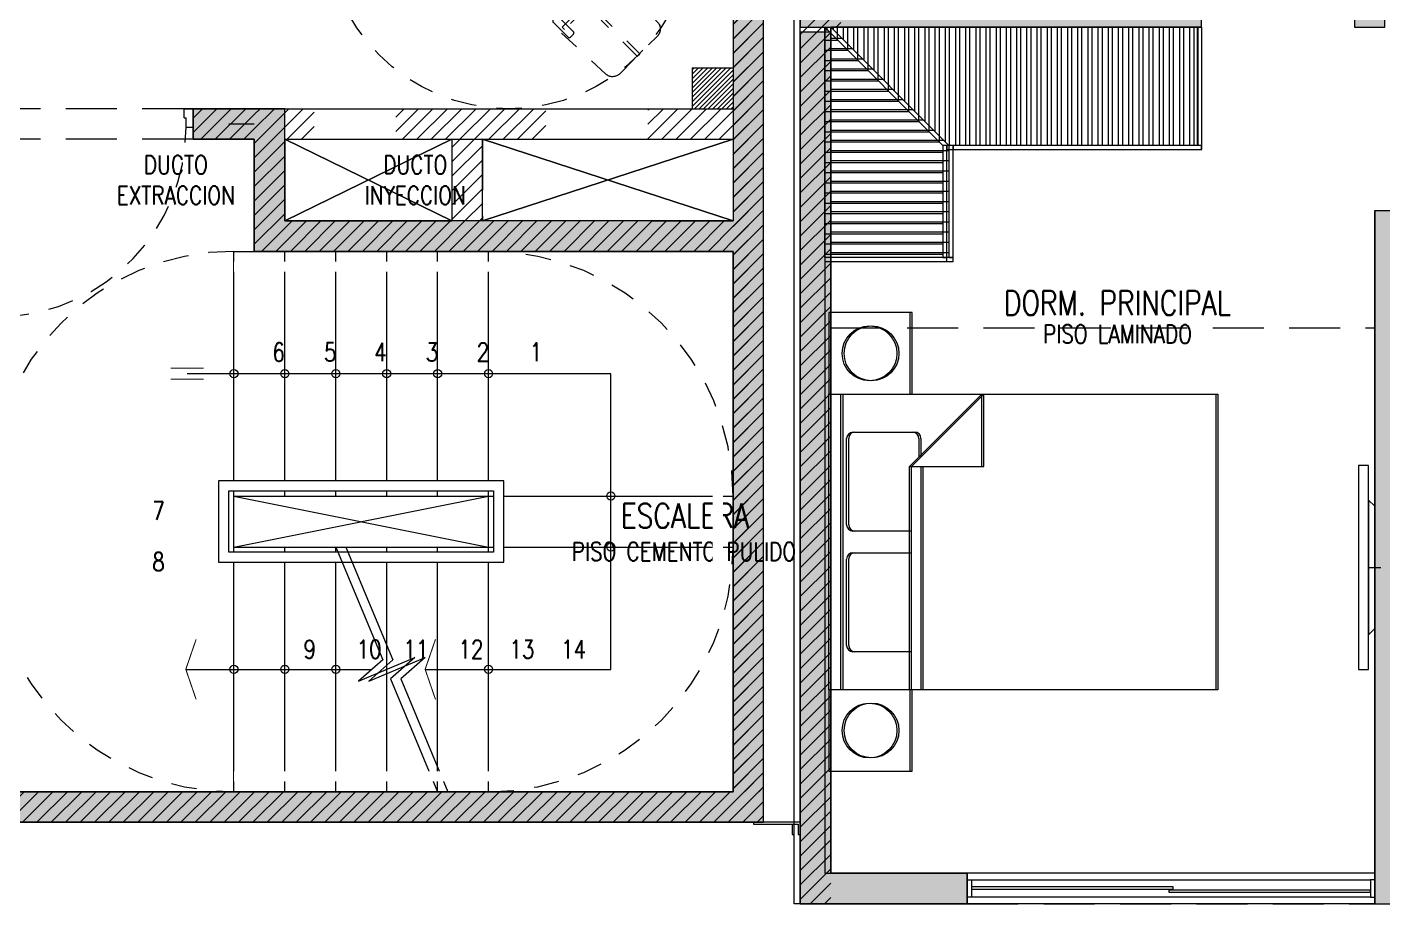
# Model space of a CAD drawing. Header units: millimetres. Extents: x 3765 to 3833, y 1327 to 1657.
# Drawn here: x 3791.71 to 3798.36, y 1407.21 to 1411.51 of the extents above; entities that cross this region are included whole.
import ezdxf
from ezdxf.enums import TextEntityAlignment as Align

# ---------------------------------------------------------------- set-up
doc = ezdxf.new("R2010")
doc.units = ezdxf.units.MM
doc.set_wipeout_variables(frame=1)
for name, pattern in [('HIDDEN', [0.375, 0.25, -0.125]), ('HIDDEN2', [0.1875, 0.125, -0.0625]), ('X-REF_DP_Arquitectura$0$HIDDEN', [0.375, 0.25, -0.125])]:
    doc.linetypes.add(name, pattern=pattern)
doc.layers.get('0').update_dxf_attribs({"color": 251, "lineweight": 9})
for name, color, linetype, lineweight in [('A-BARANDAS', 251, 'Continuous', 13), ('A-HATCH', 251, 'Continuous', 13), ('A-LINEAS', 251, 'Continuous', 13), ('A-MOBILIARIO', 251, 'Continuous', 13), ('A-MURO BAJO', 251, 'Continuous', 13), ('A-MUROS', 251, 'Continuous', 13), ('A-PROYECCIONES', 251, 'HIDDEN2', 13), ('A-TEXTO-ACABADO PISO', 251, 'Continuous', 13), ('A-TEXTO-AMBIENTE', 251, 'Continuous', 13), ('A_20_Estructuras', 251, 'Continuous', 13), ('A_50_TextoAmbiente', 251, 'Continuous', 13), ('A_50_TextoIndicaciones', 251, 'Continuous', 13), ('A_50_Vigas', 251, 'X-REF_DP_Arquitectura$0$HIDDEN', 13), ('A_60_HatchEstructuras', 251, 'Continuous', 13), ('DLP_MOBILIARIO FIJO', 251, 'Continuous', 13), ('MURO CF 120', 251, 'Continuous', 13), ('MURO CF 60', 251, 'Continuous', 13)]:
    doc.layers.add(name, color=color, linetype=linetype, lineweight=lineweight)
doc.styles.add('ROMANS', font='romans.shx', dxfattribs={"width": 0.8})
pattern_1 = [(45, (131.3, -47.8), (-0.035355339, 0.035355339), [])]
pattern_2 = [(45, (-21.67, -43.67528), (-0.03535534, 0.03535534), [])]

# ---------------------------------------------------------------- blocks, each defined once
blk = doc.blocks.new('EF-P112')
at = {"layer": 'A_60_HatchEstructuras'}
h = blk.add_hatch(color=256, dxfattribs=at)
h.dxf.hatch_style = 1
h.paths.add_polyline_path([(-19.25, -4.775), (-21.445, -4.775), (-21.445, -4.925), (-21.1, -4.925), (-21.1, -6.325), (-11.7, -6.325), (-11.7, -6.175), (-15.25, -6.175), (-15.25, -4.775), (-15.45, -4.775), (-15.45, -6.175), (-18.35, -6.175), (-18.35, -4.775), (-18.5, -4.775), (-18.5, -6.175), (-20.9, -6.175), (-20.9, -4.925), (-19.25, -4.925)])
h.paths.add_polyline_path([(-21.47, -7.675), (-18.95, -7.675), (-18.95, -9.075), (-18.8, -9.075), (-18.8, -7.675), (-15.45, -7.675), (-15.45, -9.075), (-15.25, -9.075), (-15.25, -7.675), (-11.7, -7.675), (-11.7, -7.525), (-21.67, -7.525), (-21.67, -9.075), (-19.7, -9.075), (-19.7, -8.925), (-21.47, -8.925)])
h = blk.add_hatch(color=256, dxfattribs=at)
h.dxf.hatch_style = 1
h.paths.add_polyline_path([(-25.65, -9.1), (-25.8, -9.1), (-25.8, -13.225), (-26.5, -13.225), (-26.5, -13.375), (-25.65, -13.375), (-25.65, -12.975), (-21.85, -12.975), (-21.85, -7.525), (-24.65, -7.525), (-24.65, -7.675), (-22, -7.675), (-22, -10.025), (-24.2, -10.025), (-24.2, -9.475), (-24.65, -9.475), (-24.65, -9.625), (-24.35, -9.625), (-24.35, -10.175), (-22, -10.175), (-22, -12.825), (-25.65, -12.825)])
h.paths.add_polyline_path([(-21.52, -9.1), (-21.67, -9.1), (-21.67, -13.375), (-20.85, -13.375), (-20.85, -13.225), (-21.52, -13.225)])
h = blk.add_hatch(color=256, dxfattribs=at)
h.dxf.hatch_style = 1
h.paths.add_polyline_path([(-17.1, -9.975), (-18.85, -9.975), (-18.85, -13.375), (-17.5, -13.375), (-17.5, -13.225), (-18.7, -13.225), (-18.7, -10.125), (-17.1, -10.125)])
h.paths.add_polyline_path([(-16.15, -9.975), (-16.3, -9.975), (-16.3, -13.375), (-16.15, -13.375)])
h.paths.add_polyline_path([(-13.6, -9.975), (-15.35, -9.975), (-15.35, -10.125), (-13.75, -10.125), (-13.75, -13.225), (-14.95, -13.225), (-14.95, -13.375), (-13.6, -13.375)])
for points in [[(-24.2, -10.025), (-23.38, -9.625)], [(-23.38, -10.025), (-24.2, -9.625)], [(-23.23, -10.025), (-22, -9.625)], [(-22, -10.025), (-23.23, -9.625)]]:
    blk.add_lwpolyline(points)
at = {"layer": 'A_20_Estructuras'}
for points in [[(-25.65, -9.1), (-25.8, -9.1), (-25.8, -13.225), (-26.5, -13.225), (-26.5, -13.375), (-25.65, -13.375), (-25.65, -12.975), (-21.85, -12.975), (-21.85, -7.525), (-24.65, -7.525), (-24.65, -7.675), (-22, -7.675), (-22, -10.025), (-24.2, -10.025), (-24.2, -9.475), (-24.65, -9.475), (-24.65, -9.625), (-24.35, -9.625), (-24.35, -10.175), (-22, -10.175), (-22, -12.825), (-25.65, -12.825)], [(-21.47, -7.675), (-18.95, -7.675), (-18.95, -9.075), (-18.8, -9.075), (-18.8, -7.675), (-15.45, -7.675), (-15.45, -9.075), (-15.25, -9.075), (-15.25, -7.675), (-11.7, -7.675), (-11.7, -7.525), (-21.67, -7.525), (-21.67, -9.075), (-19.7, -9.075), (-19.7, -8.925), (-21.47, -8.925)], [(-21.52, -9.1), (-21.67, -9.1), (-21.67, -13.375), (-20.85, -13.375), (-20.85, -13.225), (-21.52, -13.225)], [(-17.1, -9.975), (-18.85, -9.975), (-18.85, -13.375), (-17.5, -13.375), (-17.5, -13.225), (-18.7, -13.225), (-18.7, -10.125), (-17.1, -10.125)]]:
    blk.add_lwpolyline(points, close=True, dxfattribs=at)
at = {"layer": 'A_20_Estructuras', "linetype": 'HIDDEN', "ltscale": 0.5, "elevation": 0}
blk.add_lwpolyline([(-24.35, -9.55), (-24.55, -9.55)], dxfattribs=at)
at = {"layer": 'A_50_Vigas'}
for p, q in [((-24.65, -9.475), (-25.65, -9.475)), ((-24.2, -9.475), (-22, -9.475)), ((-24.65, -9.625), (-25.65, -9.625)), ((-24.2, -9.625), (-22, -9.625)), ((-23.38, -9.625, 0), (-23.38, -10.025)), ((-23.23, -9.625, 0), (-23.23, -10.025)), ((-20.85, -13.375), (-18.85, -13.375))]:
    blk.add_line(p, q, dxfattribs=at)
at = {"layer": 'A_50_Vigas', "elevation": 0}
blk.add_lwpolyline([(-24.45, -12.825), (-24.45, -10.175), (-24.35, -10.175)], dxfattribs=at)
at = {"layer": 'A_50_Vigas'}
blk.add_lwpolyline([(-21.52, -10.5501), (-18.85, -10.5501)], dxfattribs=at)
blk = doc.blocks.new('Camilla')
at = {"linetype": 'HIDDEN2', "extrusion": (-2e-16, 0, -1)}
for p, q in [((-1564, 160.9, 0), (-51.5, 222.9, 0)), ((-377.9, 178.5, 0), (-377.9, 163.3, 0)), ((-279.6, 188, 0), (-368.4, 188, 0)), ((-270.1, 163.3, 0), (-270.1, 178.5, 0)), ((-1340.9, 154.5, 0), (-1340.9, 139.2, 0)), ((-1242.5, 163.9, 0), (-1331.4, 163.9, 0)), ((-1331.4, 129.7, 0), (-1242.5, 129.7, 0)), ((-1298.5, 153.8, 0), (-1284.6, 153.8, 0)), ((-1298.5, 153.8, 0), (-1298.5, -151.2, 0)), ((-1284.6, -151.2, 0), (-1284.6, 153.8, 0)), ((-1233.1, 139.2, 0), (-1233.1, 154.5, 0)), ((-368.4, 153.8, 0), (-279.6, 153.8, 0)), ((-289, 7.2, 0), (-0.3, 173.9, 0)), ((7.1, 161.1, 0), (-281.7, -5.6, 0)), ((-0.3, 173.9, 0), (7.1, 161.1, 0)), ((0, 173.4, 0), (0, -173.4, 0)), ((-1606.8, -7.7, 0), (-1606.8, 7, 0)), ((-276.5, 7, 0), (-1606.8, 7, 0)), ((-281.7, -5.6, 0), (-289, 7.2, 0)), ((-281.7, 4.9, 0), (-289, -7.8, 0)), ((6.8, -161.6, 0), (-281.7, 4.9, 0)), ((-276.5, -7.7, 0), (-276.5, 7, 0)), ((-1606.8, -7.7, 0), (-276.5, -7.7, 0)), ((-289, -7.8, 0), (-0.5, -174.4, 0)), ((-51.5, -222.9, 0), (-1564, -160.9, 0)), ((-1340.9, -139.2, 0), (-1340.9, -154.5, 0)), ((-1242.5, -129.7, 0), (-1331.4, -129.7, 0)), ((-1331.4, -163.9, 0), (-1242.5, -163.9, 0)), ((-1298.5, -151.2, 0), (-1284.6, -151.2, 0)), ((-1233.1, -154.5, 0), (-1233.1, -139.2, 0)), ((-377.9, -163.3, 0), (-377.9, -178.5, 0)), ((-279.6, -153.8, 0), (-368.4, -153.8, 0)), ((-270.1, -178.5, 0), (-270.1, -163.3, 0)), ((-0.5, -174.4, 0), (6.8, -161.6, 0)), ((-368.4, -188, 0), (-279.6, -188, 0))]:
    blk.add_line(p, q, dxfattribs=at)
at = {"linetype": 'HIDDEN2'}
for p, q in [((-317.1, 173.8, 0), (-331, 173.8, 0)), ((-331, 173.8, 0), (-331, -164.4, 0)), ((-317.1, -164.4, 0), (-317.1, 173.8, 0)), ((-1606.8, -116.3, 0), (-1606.8, 116.3, 0)), ((-331, -164.4, 0), (-317.1, -164.4, 0))]:
    blk.add_line(p, q, dxfattribs=at)
at = {"linetype": 'HIDDEN2', "extrusion": (-2e-16, 0, -1)}
blk.add_circle((54, 0), 21.7, dxfattribs=at)
for centre, radius, start, end in [((368.4, 178.5), 9.49, 360, 90), ((279.6, 178.5), 9.49, 90, 180), ((49.5, 173.4), 49.5, 87.65317, 180), ((1331.4, 154.5), 9.49, 360, 90), ((1331.4, 139.2), 9.49, 270, 360), ((1242.5, 154.5), 9.49, 90, 180), ((1242.5, 139.2), 9.49, 180, 270), ((368.4, 163.3), 9.49, 270, 360), ((279.6, 163.3), 9.49, 180, 270), ((1331.4, -139.2), 9.49, 360, 90), ((1331.4, -154.5), 9.49, 270, 360), ((1242.5, -139.2), 9.49, 90, 180), ((1242.5, -154.5), 9.49, 180, 270), ((368.4, -163.3), 9.49, 360, 90), ((279.6, -163.3), 9.49, 90, 180), ((49.5, -173.4), 49.5, 180, 272.34683), ((368.4, -178.5), 9.49, 270, 360), ((279.6, -178.5), 9.49, 180, 270)]:
    blk.add_arc(centre, radius, start, end, dxfattribs=at)
at = {"linetype": 'HIDDEN2'}
for centre, start, end in [((-1562.2, 116.3, 0), 92.34687, 180), ((-1562.2, -116.3), 180, 267.65313)]:
    blk.add_arc(centre, 44.6, start, end, dxfattribs=at)
blk = doc.blocks.new('GiroCamilla')
at = {"linetype": 'HIDDEN2'}
blk.add_circle((0.1752, -0.9), 0.9, dxfattribs=at)
at = {"xscale": -0.0011202185792382, "yscale": 0.0011202185792382, "zscale": 0.0011202185792382, "rotation": 135.0000020922949}
blk.add_blockref('Camilla', (0.8116, -1.5364), dxfattribs=at)
blk = doc.blocks.new('TC_P10')
at = {"rotation": 180}
blk.add_blockref('GiroCamilla', (25.7752, 1.575, 0), dxfattribs=at)
blk = doc.blocks.new('TEXTO AMBIENTES P10')
at = {"layer": 'A-TEXTO-ACABADO PISO', "char_height": 0.09, "attachment_point": 2, "rotation": 359.99998, "style": 'ROMANS'}
for s, insert in [('PISO LAMINADO', (27.2371, -10.5358)), ('PISO CEMENTO PULIDO', (25.1088, -11.6026))]:
    blk.add_mtext_dynamic_manual_height_columns(s, width=1.20225, gutter_width=12.5, heights=[0], dxfattribs=dict(at, insert=insert))
at = {"layer": 'A-TEXTO-AMBIENTE', "style": 'ROMANS', "width": 0.8}
for s, p in [('DORM. PRINCIPAL', (27.2373, -10.4879, 0)), ('ESCALERA', (25.1137, -11.5316, 0))]:
    blk.add_text(s, height=0.12, dxfattribs=at).set_placement(p, align=Align.CENTER)
blk = doc.blocks.new('TEXTO NOTAS P10')
at = {"layer": 'A_50_TextoIndicaciones', "style": 'ROMANS', "width": 0.8}
for s, p in [('6', (23.0884, -10.714)), ('5', (23.3418, -10.714)), ('4', (23.5884, -10.714)), ('3', (23.8418, -10.714)), ('2', (24.0918, -10.714)), ('1', (24.3521, -10.714)), ('7', (22.4989, -11.4918)), ('8', (22.4989, -11.7418))]:
    blk.add_text(s, height=0.09, dxfattribs=at).set_placement(p)
for s, p in [('9', (23.3032, -12.1713)), ('10', (23.6252, -12.1713)), ('11', (23.8546, -12.1713)), ('12', (24.1252, -12.1713)), ('13', (24.3752, -12.1713)), ('14', (24.6286, -12.1713))]:
    blk.add_text(s, height=0.09, rotation=360, dxfattribs=at).set_placement(p, align=Align.RIGHT)
blk = doc.blocks.new('TEXTO DUCTOS PT')
at = {"layer": 'A_50_TextoIndicaciones', "char_height": 0.09, "width": 0.4157, "attachment_point": 5, "style": 'ROMANS'}
for s, insert in [('\\pxsm1,qc,t16;DUCTO EXTRACCION', (22.615, -9.825, 0)), ('\\pxsm1,qc,t16;DUCTO INYECCION', (23.79, -9.825, 0))]:
    blk.add_mtext(s, dxfattribs=dict(at, insert=insert))
blk = doc.blocks.new('CAMA 2PLAZAS C_VELADOR')
for p, q in [((-1.8499, 0), (-0.3999, 0)), ((-1.8499, -0.06), (-1.8499, 0)), ((-0.3999, 0), (-0.3999, -0.06))]:
    blk.add_line(p, q)
at = {"linetype": 'Continuous'}
for p, q in [((-1.8499, -0.06), (-0.3999, -0.06)), ((-1.8499, -1.9), (-1.8499, -0.06)), ((-0.3999, -0.06), (-0.3999, -1.9)), ((-1.6633, -0.3958), (-1.6633, -0.1184)), ((-1.6327, -0.0878), (-1.2086, -0.0878)), ((-1.1779, -0.1184), (-1.1779, -0.3958)), ((-1.0719, -0.3958), (-1.0719, -0.1184)), ((-1.0413, -0.0878), (-0.6172, -0.0878)), ((-0.5866, -0.1184), (-0.5866, -0.4118)), ((-1.8499, -0.396), (-0.7546, -0.396)), ((-0.3999, -0.7507), (-0.7546, -0.396)), ((-0.7546, -0.396), (-0.7546, -0.7507)), ((-0.7546, -0.452), (-1.8499, -0.452)), ((-0.6172, -0.4424), (-0.7082, -0.4424)), ((-0.7546, -0.7507), (-0.3999, -0.7507)), ((-0.3999, -1.9), (-1.8499, -1.9))]:
    blk.add_line(p, q, dxfattribs=at)
for points in [[(-2.2499, -0.4), (-1.8499, -0.4), (-1.8499, 0), (-2.2499, 0)], [(-0.4, -0.4), (0, -0.4), (0, 0), (-0.4, 0)]]:
    blk.add_lwpolyline(points, close=True)
for centre in [(-2.0499, -0.2), (-0.2, -0.2)]:
    blk.add_circle(centre, 0.1344)
for centre, start, end in [((-1.6327, -0.1184), 90, 180), ((-1.2086, -0.1184), 0, 90), ((-1.0413, -0.1184), 90, 180), ((-0.6172, -0.1184), 0, 90), ((-0.6172, -0.4118), 270, 0)]:
    blk.add_arc(centre, 0.0306, start, end, dxfattribs=at)
blk = doc.blocks.new('pisos superiores')
at = {"layer": 'DLP_MOBILIARIO FIJO'}
h = blk.add_hatch(dxfattribs=at)
h.set_pattern_fill('_USER', color=8, scale=0.05, angle=180, pattern_type=0)
h.set_pattern_definition([(180, (-9816.085674, -3204.041923), (-6e-18, -0.05), [])])
h.paths.add_polyline_path([(0.23, -9.73), (0.23, -8.6), (0.81, -9.18), (0.81, -9.73)])
h = blk.add_hatch(dxfattribs=at)
h.set_pattern_fill('_USER', color=8, scale=0.05, angle=270, pattern_type=0)
h.set_pattern_definition([(270, (-7201.78495, -2445.563886), (0.05, -9e-18), [])])
h.paths.add_polyline_path([(0.23, -8.6), (2.0314, -8.6), (2.0314, -9.18), (0.81, -9.18)])
at = {"color": 3}
blk.add_lwpolyline([(0.07, -12.51), (0.07, -12.56), (0.08, -12.56), (0.08, -12.5), (-0.15, -12.5), (-0.15, -12.51)], close=True, dxfattribs=at)
at = {"layer": 'A-MUROS'}
blk.add_lwpolyline([(2.05, -8.6), (0.23, -8.6), (0.23, -12.75), (0.9, -12.75), (0.9, -12.9), (0.08, -12.9), (0.08, -7.05), (0.18, -7.05)], dxfattribs=at)
at = {"layer": 'DLP_MOBILIARIO FIJO', "color": 8, "elevation": 0}
blk.add_lwpolyline([(0.23, -9.73), (0.23, -8.6), (0.81, -9.18), (0.81, -9.73)], close=True, dxfattribs=at)
at = {"layer": 'DLP_MOBILIARIO FIJO', "color": 8}
blk.add_lwpolyline([(0.23, -8.6), (2.0314, -8.6), (2.0314, -9.18), (0.81, -9.18)], close=True, dxfattribs=at)
at = {"layer": 'DLP_MOBILIARIO FIJO', "elevation": 0}
for points in [[(0.83, -9.18), (0.81, -9.18), (0.81, -9.73), (0.83, -9.73)], [(2.0514, -9.2), (2.0514, -9.18), (0.83, -9.18), (0.83, -9.2)], [(0.83, -9.75), (0.83, -9.73), (0.23, -9.73), (0.23, -9.75)]]:
    blk.add_lwpolyline(points, close=True, dxfattribs=at)
at = {"layer": 'A-MOBILIARIO', "extrusion": (-4.49068e-08, -3.60286e-08, -1), "xscale": -1.000000000000001, "zscale": -1.000000000000001, "rotation": 270}
blk.add_blockref('CAMA 2PLAZAS C_VELADOR', (-0.23, -10, 0), dxfattribs=at)
blk = doc.blocks.new('A$C4BFA03A9')
for points in [[(0.06, -0.5), (0.11, -0.5), (0.11, 0.5), (0.06, 0.5)], [(0.03, -0.3), (0.06, -0.33), (0.06, 0.33), (0.03, 0.3)]]:
    blk.add_lwpolyline(points, close=True)
at = {"layer": 'A-PROYECCIONES', "ltscale": 0.15}
blk.add_line((0.06, 0), (0, 0), dxfattribs=at)
blk = doc.blocks.new('DPTO 75_D11')
at = {"layer": 'DLP_MOBILIARIO FIJO'}
h = blk.add_hatch(dxfattribs=at)
h.set_pattern_fill('_USER', color=8, scale=0.05, angle=450, pattern_type=0)
h.set_pattern_definition([(90, (7236.014963, 2422.269826), (-0.05, 2e-17), [])])
h.paths.add_polyline_path([(10.75, -1.55), (8.92, -1.55), (8.92, -2.13), (10.17, -2.13)])
h = blk.add_hatch(dxfattribs=at)
h.set_pattern_fill('_USER', color=8, scale=0.05, angle=360, pattern_type=0)
h.set_pattern_definition([(360, (9850.315686, 3180.74786), (1e-17, 0.05), [])])
h.paths.add_polyline_path([(10.75, -2.68), (10.75, -1.55), (10.17, -2.13), (10.17, -2.68)])
at = {"layer": 'A-MURO BAJO'}
for p, q in [((8.05, -5.7, 0), (10.05, -5.7, 0)), ((8.05, -5.85, 0), (10.05, -5.85, 0))]:
    blk.add_line(p, q, dxfattribs=at)
at = {"layer": 'A-MUROS'}
for p, q in [((10.75, -1.55), (10.75, -5.7)), ((8.05, -2.45), (6.3, -2.45)), ((8.05, -5.85), (8.05, -2.45)), ((10.75, -5.7), (10.05, -5.7)), ((10.05, -5.7), (10.05, -5.85)), ((8.05, -5.85), (6.7, -5.85)), ((10.05, -5.85), (10.9, -5.85))]:
    blk.add_line(p, q, dxfattribs=at)
at = {"layer": 'DLP_MOBILIARIO FIJO', "color": 251}
for p, q in [((10.03, -5.7325, 0), (8.07, -5.7325, 0)), ((8.07, -5.8175, 0), (10.03, -5.8175, 0))]:
    blk.add_line(p, q, dxfattribs=at)
at = {"layer": 'DLP_MOBILIARIO FIJO', "elevation": 0}
for points in [[(8.92, -1.55), (8.9, -1.55), (8.9, -2.13), (8.92, -2.13)], [(8.9, -2.15), (8.9, -2.13), (10.15, -2.13), (10.15, -2.15)], [(10.15, -2.13), (10.17, -2.13), (10.17, -2.68), (10.15, -2.68)], [(10.15, -2.7), (10.15, -2.68), (10.75, -2.68), (10.75, -2.7)], [(9.06, -5.7925), (8.07, -5.7925), (8.07, -5.7825), (9.06, -5.7825)], [(9.04, -5.7675), (10.03, -5.7675), (10.03, -5.7775), (9.04, -5.7775)]]:
    blk.add_lwpolyline(points, close=True, dxfattribs=at)
at = {"layer": 'DLP_MOBILIARIO FIJO', "color": 8, "elevation": 0}
for points in [[(10.75, -1.55), (8.92, -1.55), (8.92, -2.13), (10.17, -2.13)], [(10.75, -2.68), (10.75, -1.55), (10.17, -2.13), (10.17, -2.68)]]:
    blk.add_lwpolyline(points, close=True, dxfattribs=at)
at = {"layer": 'DLP_MOBILIARIO FIJO', "color": 6, "elevation": 0}
for points in [[(8.05, -5.7325), (8.07, -5.7325), (8.07, -5.8175), (8.05, -5.8175)], [(10.05, -5.7325), (10.03, -5.7325), (10.03, -5.8175), (10.05, -5.8175)]]:
    blk.add_lwpolyline(points, close=True, dxfattribs=at)
at = {"layer": 'A-MOBILIARIO', "extrusion": (4.49068e-08, -3.60286e-08, -1), "zscale": -1.000000000000001, "rotation": 90}
blk.add_blockref('CAMA 2PLAZAS C_VELADOR', (-10.73, -2.9502, 0), dxfattribs=at)
at = {"layer": 'A-MOBILIARIO', "xscale": -1, "rotation": 180}
blk.add_blockref('A$C4BFA03A9', (8.02, -4.2001, 0), dxfattribs=at)
blk = doc.blocks.new('TORRE F HATCH CORTAFUEGO')
at = {"layer": 'MURO CF 120'}
h = blk.add_hatch(dxfattribs=at)
h.set_pattern_fill('_USER', color=8, scale=0.05, angle=45, style=0, pattern_type=0)
h.set_pattern_definition(pattern_1)
h.paths.add_polyline_path([(-25.6502, -73.975), (-25.6502, -74.125), (-21.8502, -74.125), (-21.8502, -68.675), (-22.0002, -68.675), (-22.0002, -68.825), (-22.0002, -73.975)])
h = blk.add_hatch(dxfattribs=at)
h.set_pattern_fill('_USER', color=8, scale=0.05, angle=45, style=0, pattern_type=0)
h.set_pattern_definition(pattern_1)
h.paths.add_polyline_path([(-21.85, -73.975), (-22, -73.975), (-22, -68.675), (-21.85, -68.675)])
h = blk.add_hatch(dxfattribs=at)
h.set_pattern_fill('_USER', color=8, scale=0.05, angle=45, style=0, pattern_type=0)
h.set_pattern_definition(pattern_1)
h.paths.add_polyline_path([(-22.0002, -71.325), (-24.3502, -71.325), (-24.3502, -70.625), (-24.2002, -70.625), (-24.2002, -71.175), (-23.1752, -71.175), (-23.1752, -71.175), (-23.0252, -71.175), (-23.0252, -71.175), (-22.0002, -71.175)])
edge = h.paths.add_edge_path()
edge.add_line((-24.5502, -70.625), (-24.6502, -70.625))
edge.add_line((-24.6502, -70.625), (-24.6502, -70.775))
edge.add_line((-24.6502, -70.775), (-24.5502, -70.775))
h = blk.add_hatch(dxfattribs=at)
h.set_pattern_fill('_USER', color=8, scale=0.05, angle=45, style=0, pattern_type=0)
h.set_pattern_definition(pattern_1)
h.paths.add_polyline_path([(-24.6502, -70.625), (-24.3502, -70.625), (-24.3502, -70.775), (-24.6502, -70.775)])
h = blk.add_hatch(dxfattribs=at)
h.set_pattern_fill('_USER', color=8, scale=0.05, angle=45, style=0, pattern_type=0)
h.set_pattern_definition(pattern_1)
h.paths.add_polyline_path([(-23.6558, -70.625), (-22.9184, -70.625), (-22.9184, -70.775), (-23.6558, -70.775)])
h.paths.add_polyline_path([(-24.2002, -70.625), (-24.0558, -70.625), (-24.0558, -70.775), (-24.2002, -70.775)])
h = blk.add_hatch(dxfattribs=at)
h.set_pattern_fill('_USER', color=8, scale=0.05, angle=45, style=0, pattern_type=0)
h.set_pattern_definition(pattern_1)
h.paths.add_polyline_path([(-22.4184, -70.625), (-22.0002, -70.625), (-22.0002, -70.775), (-22.4184, -70.775)])
h = blk.add_hatch(dxfattribs=at)
h.set_pattern_fill('_USER', color=8, scale=0.05, angle=45, style=0, pattern_type=0)
h.set_pattern_definition(pattern_1)
h.paths.add_polyline_path([(-23.3802, -70.7778), (-23.2302, -70.7771), (-23.2302, -71.1729), (-23.3802, -71.1736)])
at = {"layer": 'MURO CF 60'}
h = blk.add_hatch(dxfattribs=at)
h.set_pattern_fill('_USER', color=8, scale=0.05, angle=45, pattern_type=0)
h.set_pattern_definition(pattern_2)
h.paths.add_polyline_path([(-21.47, -70.225), (-21.67, -70.225), (-21.67, -68.825), (-21.47, -68.825)])
h = blk.add_hatch(dxfattribs=at)
h.set_pattern_fill('_USER', color=8, scale=0.05, angle=45, pattern_type=0)
h.set_pattern_definition(pattern_2)
h.paths.add_polyline_path([(-21.52, -74.525), (-21.67, -74.525), (-21.67, -70.225), (-21.52, -70.225)])
blk = doc.blocks.new('*U85')
for p, q in [((0.01, 0.955), (0.01, 1)), ((0.1, 0.965), (0.1, 1)), ((0.055, 0.955), (0.01, 0.955)), ((0.1, 0.965), (0.055, 0.965)), ((0.055, 0.955), (0.055, 0.965)), ((0.055, 0.045), (0.01, 0.045)), ((0.01, 0.045), (0.01, 0)), ((0.055, 0.045), (0.055, 0.035)), ((0.1, 0.035), (0.055, 0.035)), ((0.1, 0.035), (0.1, 0))]:
    blk.add_line(p, q)
blk.add_lwpolyline([(1.03, 0.07), (1.03, 0.035), (0.1, 0.035), (0.1, 0.07)], close=True)
at = {"color": 7, "linetype": 'HIDDEN2'}
blk.add_arc((0.0995, 0.0338), 0.9312, 2.23015, 89.96723, dxfattribs=at)
blk = doc.blocks.new('N.01')
at = {"layer": 'A-HATCH'}
h = blk.add_hatch(dxfattribs=at)
h.set_pattern_fill('ANSI31', color=256, scale=0.005)
h.set_pattern_definition([(45, (116.932913, -109.161275), (-0.0112253202, 0.0112253202), [])])
h.paths.add_polyline_path([(3.9, 3.875), (3.7, 3.875), (3.7, 4.075), (3.9, 4.075)])
at = {"color": 3, "elevation": 0}
blk.add_lwpolyline([(4.19, 0.365), (4.19, 0.315), (4.2, 0.315), (4.2, 0.375), (4, 0.375), (4, 0.365)], close=True, dxfattribs=at)
at = {"layer": 'A-LINEAS', "linetype": 'Continuous'}
for p, q in [((1.7, 3.725, 0), (2.52, 3.325, 0)), ((2.52, 3.725, 0), (1.7, 3.325, 0)), ((2.67, 3.725, 0), (3.9, 3.325, 0)), ((3.9, 3.725, 0), (2.67, 3.325, 0)), ((1.45, 1.975, 0), (2.7, 1.725, 0)), ((1.45, 1.725, 0), (2.7, 1.975, 0))]:
    blk.add_line(p, q, dxfattribs=at)
at = {"layer": 'A-LINEAS'}
blk.add_line((3.3, 2.575, 0), (1.2204, 2.575, 0), dxfattribs=at)
at = {"layer": 'A-LINEAS', "color": 4, "const_width": 0.005, "elevation": 0}
for points in [[(1.3008, 2.6022), (1.1401, 2.6022)], [(1.3008, 2.5479), (1.1401, 2.5479)], [(1.2646, 1.2724), (1.2138, 1.125), (1.2646, 0.9776)], [(2.4395, 1.2724), (2.3887, 1.125), (2.4395, 0.9776)]]:
    blk.add_lwpolyline(points, dxfattribs=at)
at = {"layer": 'A-LINEAS', "elevation": 0}
blk.add_lwpolyline([(2.3887, 1.125), (3.3, 1.125), (3.3, 2.575)], dxfattribs=at)
at = {"layer": 'A-LINEAS', "linetype": 'Continuous', "elevation": 0}
blk.add_lwpolyline([(1.2138, 1.125), (2.1278, 1.125)], dxfattribs=at)
at = {"layer": 'A-LINEAS', "linetype": 'Continuous'}
for centre in [(1.45, 2.575, 0), (1.7, 2.575, 0), (1.95, 2.575, 0), (2.2, 2.575, 0), (2.45, 2.575, 0), (2.7, 2.575, 0), (3.3, 1.975, 0), (3.3, 1.725, 0), (1.45, 1.125, 0), (1.45, 1.125, 0), (1.7, 1.125, 0), (1.95, 1.125, 0), (2.7, 1.125, 0)]:
    blk.add_circle(centre, 0.02, dxfattribs=at)
at = {"layer": 'A-MURO BAJO'}
for p, q in [((3.5, 3.325, 0), (3.9, 3.325, 0)), ((1.45, 1.975, 0), (1.45, 3.175, 0)), ((1.45, 3.175, 0), (1.55, 3.175, 0)), ((1.7, 1.975, 0), (1.7, 3.175, 0)), ((1.95, 1.975, 0), (1.95, 3.175, 0)), ((2.2, 1.975, 0), (2.2, 3.175, 0)), ((2.45, 1.975, 0), (2.45, 3.175, 0)), ((2.7, 1.975, 0), (2.7, 3.175, 0)), ((1.45, 1.975, 0), (2.7, 1.975, 0)), ((1.45, 1.725, 0), (1.45, 1.975, 0)), ((2.45, 1.975, 0), (3.9, 1.975, 0)), ((2.7, 1.725, 0), (2.7, 1.975, 0)), ((1.45, 1.725, 0), (2.7, 1.725, 0)), ((1.45, 0.525, 0), (1.45, 1.725, 0)), ((1.7, 0.525, 0), (1.7, 1.725, 0)), ((1.95, 0.525, 0), (1.95, 1.725, 0)), ((2.2, 0.525, 0), (2.2, 1.725, 0)), ((2.45, 0.525, 0), (2.45, 1.725, 0)), ((2.7, 1.725, 0), (3.9, 1.725, 0)), ((2.7, 0.525, 0), (2.7, 1.725, 0))]:
    blk.add_line(p, q, dxfattribs=at)
at = {"layer": 'A-MUROS'}
for p, q in [((4.05, 0.375, 0), (4.05, 5.825, 0)), ((4.2, -0.025, 0), (4.2, 5.825, 0)), ((3.9, 5.675, 0), (3.9, 3.875, 0)), ((3.7, 4.075, 0), (3.7, 3.875, 0)), ((3.7, 4.075, 0), (3.9, 4.075, 0)), ((1.25, 3.725, 0), (1.25, 3.875, 0)), ((1.25, 3.875, 0), (3.9, 3.875, 0)), ((1.55, 3.725, 0), (1.25, 3.725, 0)), ((1.55, 3.175, 0), (1.55, 3.725, 0)), ((1.7, 3.725, 0), (1.7, 3.325, 0)), ((1.7, 3.725, 0), (2.52, 3.725, 0)), ((2.52, 3.725, 0), (2.52, 3.325, 0)), ((2.67, 3.725, 0), (3.9, 3.725, 0)), ((2.67, 3.325, 0), (2.67, 3.725, 0)), ((3.9, 3.725, 0), (3.9, 3.325, 0)), ((1.7, 3.325, 0), (2.52, 3.325, 0)), ((1.7, 3.325, 0), (2.52, 3.325, 0)), ((3.9, 3.325, 0), (2.67, 3.325, 0)), ((3.9, 3.175, 0), (1.55, 3.175, 0)), ((3.9, 0.525, 0), (3.9, 3.175, 0)), ((0.25, 0.525, 0), (3.9, 0.525, 0)), ((4.05, 0.375, 0), (0.25, 0.375, 0))]:
    blk.add_line(p, q, dxfattribs=at)
at = {"layer": 'A-MOBILIARIO', "rotation": 270}
blk.add_blockref('*U85', (0.25, 3.885, 0), dxfattribs=at)
blk.add_wipeout([(1.425, 1.7), (1.375, 1.65), (2.775, 1.65), (2.775, 2.05), (1.375, 2.05), (1.375, 1.65), (1.425, 1.7), (1.425, 2), (2.725, 2), (2.725, 1.7)]).translate(0, 0, 0).dxf.layer = 'A-BARANDAS'
at = {"layer": 'A-BARANDAS', "elevation": 0}
for points in [[(1.375, 2.05), (1.375, 1.65), (2.775, 1.65), (2.775, 2.05)], [(2.725, 1.7), (1.425, 1.7), (1.425, 2), (2.725, 2)]]:
    blk.add_lwpolyline(points, close=True, dxfattribs=at)
at = {"layer": 'A-LINEAS', "linetype": 'Continuous', "elevation": 0}
for points in [[(1.95, 1.725), (2.1808, 1.1712), (2.0615, 1.0673), (2.3385, 1.1827), (2.2192, 1.0789), (2.45, 0.525)], [(2, 1.725), (2.2308, 1.1712), (2.1115, 1.0673), (2.3885, 1.1827), (2.2692, 1.0789), (2.5, 0.525)]]:
    blk.add_lwpolyline(points, dxfattribs=at)
blk.add_wipeout([(1.45, 0.575), (1.45, 0.625), (1.45, 0.625), (3.8, 0.625), (3.8, 2.5721), (3.8, 3.075), (1.45, 3.075), (1.45, 3.125), (3.85, 3.125), (3.85, 2.5928), (3.85, 0.575)]).translate(0, 0, 0).dxf.layer = 'A-BARANDAS'
at = {"layer": 'A-PROYECCIONES'}
for centre, start, end in [((1.45, 1.975, 0), 90, 180), ((2.7, 1.975, 0), 0, 90), ((1.45, 1.725, 0), 180, 270), ((2.7, 1.725, 0), 270, 0)]:
    blk.add_arc(centre, 1.2, start, end, dxfattribs=at)

msp = doc.modelspace()

# ---------------------------------------------------------------- block references
msp.add_blockref('EF-P112', (3817.1721, 1420.5876))

# ---------------------------------------------------------------- next in the draw order: block references
msp.add_blockref('TC_P10', (3768.4721, 1409.5379))

# ---------------------------------------------------------------- next in the draw order: block references
at = {"layer": 'A-MURO BAJO'}
msp.add_blockref('pisos superiores', (3795.4221, 1420.1129), dxfattribs=at)
at = {"layer": 'A_50_TextoAmbiente'}
msp.add_blockref('TEXTO AMBIENTES P10', (3769.8221, 1420.5879), dxfattribs=at)
at = {"layer": 'A_50_TextoIndicaciones'}
for name in ['TEXTO NOTAS P10', 'TEXTO DUCTOS PT']:
    msp.add_blockref(name, (3769.8221, 1420.5879), dxfattribs=at)

# ---------------------------------------------------------------- next in the draw order: block references
at = {"xscale": -1}
msp.add_blockref('DPTO 75_D11', (3806.3721, 1413.0629), dxfattribs=at)

# ---------------------------------------------------------------- next in the draw order: block references
at = {"layer": 'MURO CF 120', "color": 251}
msp.add_blockref('TORRE F HATCH CORTAFUEGO', (3817.1721, 1481.7379), dxfattribs=at)

# ---------------------------------------------------------------- next in the draw order: block references
msp.add_blockref('N.01', (3791.2721, 1407.2379, 0))

# ---------------------------------------------------------------- next in the draw order: linework, layer by layer
at = {"layer": 'DLP_MOBILIARIO FIJO', "elevation": 0}
msp.add_lwpolyline([(3797.4521, 1411.5129), (3797.4721, 1411.5129), (3797.4721, 1410.9329), (3797.4521, 1410.9329)], close=True, dxfattribs=at)

doc.saveas('drawing.dxf')
